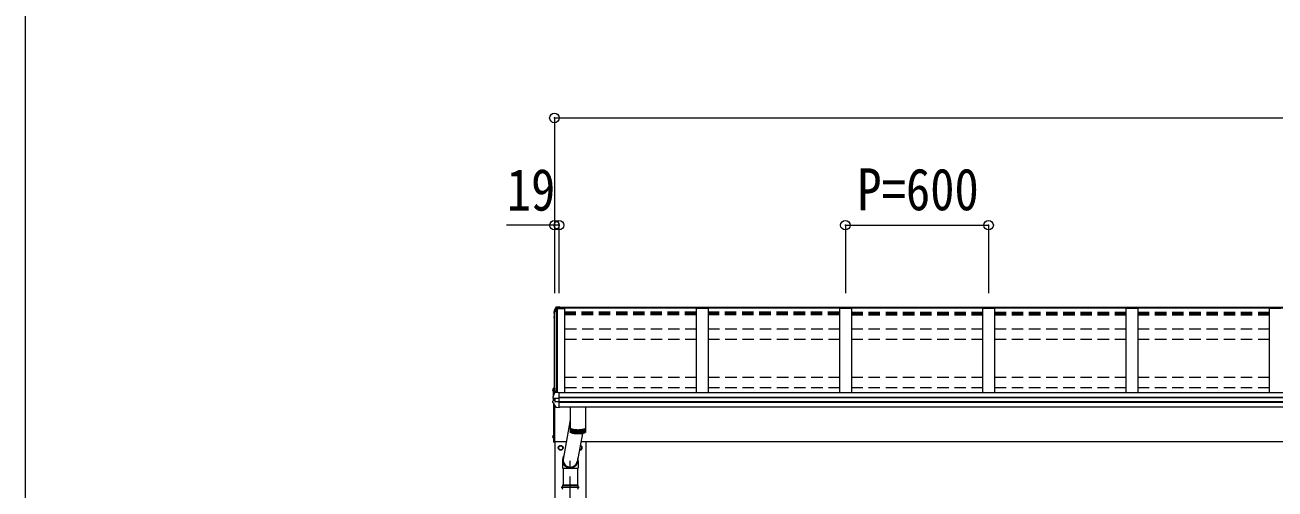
# Model space of a CAD drawing. Units: millimetres at full size; details may follow other scales. Extents: x -11243 to 11243, y -7760 to 7760.
# Drawn here: x -11243 to -6006, y -1813 to 133 of the extents above; entities that cross this region are included whole.
import ezdxf
from ezdxf.enums import TextEntityAlignment as Align

# ---------------------------------------------------------------- set-up
doc = ezdxf.new("R2010")
doc.units = ezdxf.units.MM
doc.header["$LTSCALE"] = 40
doc.header["$PDMODE"] = 32
doc.header["$PDSIZE"] = 40
doc.linetypes.add('CHAIN1', pattern=[8, 5, -1, 1, -1])
doc.linetypes.add('DASHED1', pattern=[1.8, 1.2, -0.6])
for name, color, linetype, lineweight in [('0-1_本体', 5, 'CHAIN1', 9), ('0-3_ELV2', 4, 'Continuous', 9), ('0-6_OTH_LINE', 6, 'Continuous', 9), ('0-9_OUTLINE', 7, 'Continuous', 9), ('F-0_240', 7, 'Continuous', 9)]:
    doc.layers.add(name, color=color, linetype=linetype, lineweight=lineweight)
doc.styles.add('ＭＳ ゴシック', font='')
doc.styles.get('ＭＳ ゴシック').set_extended_font_data('MS Gothic')

msp = doc.modelspace()

# ---------------------------------------------------------------- linework, layer by layer
at = {"layer": '0-1_本体'}
msp.add_line((-8958.55, -5161.28), (-8958.55, -1695.37), dxfattribs=at)
at = {"layer": '0-3_ELV2'}
for p, q in [((-9027.43, -1090.38), (-9027.43, -1094.43)), ((-9027.39, -1090.05), (-9027.4, -1090.11)), ((-9027.03, -1071.44), (-9027.03, -1075.46)), ((-9024.55, -1092.8), (-9026.38, -1093.16)), ((-9025.98, -1076.73), (-9024.55, -1077.01)), ((-9024.55, -1088.79), (-9025.69, -1088.93)), ((-9025.41, -1094.49), (-9024.55, -1094.33)), ((-9024.55, -1075.13), (-9025.12, -1075.02)), ((-9024.55, -1075.48), (-9025.12, -1075.37)), ((-9024.55, -1410.48), (-9024.55, -1072.77)), ((-9017.73, -1055.39), (-9016.53, -1055.33)), ((-9017.55, -1055.38), (-9017.55, -1409.36)), ((-9016.39, -1055.12), (-9016.75, -1052.64)), ((-9016.53, -1055.33), (-9016.75, -1053.84)), ((-9002.55, -1049.41), (-9016.71, -1050.18)), ((-9005.55, -1054.51), (-9016.39, -1055.12)), ((-9016.39, -1055.12), (-9016.39, -1055.54)), ((-9016.39, -1055.5), (-9005.55, -1055.5)), ((-9011.85, -1409.08), (-9011.85, -1055.5)), ((-1805.55, -1052.27), (-9005.55, -1052.27)), ((-9005.55, -1052.27), (-9005.55, -1055.5)), ((-9005.55, -1052.27), (-9002.55, -1052.27)), ((-1805.55, -1054.49), (-9005.55, -1054.49)), ((-9005.55, -1055.61), (-8980.55, -1055.61)), ((-9002.55, -1052.27), (-9002.55, -1049.41)), ((-8980.55, -1410.47), (-8980.55, -1055.61)), ((-8430.55, -1055.65), (-8430.55, -1410.47)), ((-8380.55, -1055.65), (-8430.55, -1055.65)), ((-8380.55, -1055.65), (-8380.55, -1410.47)), ((-7830.55, -1055.65), (-7830.55, -1410.47)), ((-7780.55, -1055.65), (-7830.55, -1055.65)), ((-7780.55, -1055.65), (-7780.55, -1410.47)), ((-7230.55, -1055.65), (-7230.55, -1410.47)), ((-7180.55, -1055.65), (-7230.55, -1055.65)), ((-7180.55, -1055.65), (-7180.55, -1410.47)), ((-6630.55, -1055.65), (-6630.55, -1410.47)), ((-6580.55, -1055.65), (-6630.55, -1055.65)), ((-6580.55, -1055.65), (-6580.55, -1410.47)), ((-6030.55, -1055.65), (-6030.55, -1410.47)), ((-5980.55, -1055.65), (-6030.55, -1055.65)), ((-9029.55, -1393.59), (-9030.53, -1393.77)), ((-9029.55, -1401.42), (-9030.53, -1401.25)), ((-9029.55, -1393.59), (-9029.55, -1401.42)), ((-9029.55, -1393.59), (-9029.05, -1393.68)), ((-9029.55, -1401.42), (-9029.05, -1401.33)), ((-9029.05, -1422.49), (-9029.05, -1390.32)), ((-9027.99, -1389.33), (-9025.05, -1389.51)), ((-9025.05, -1389.51), (-9025.05, -1411.77)), ((-9024.55, -1390.51), (-9024.55, -1410.48)), ((-9005.55, -1408.78), (-9005.55, -1472.26)), ((-1805.55, -1410.47), (-9005.55, -1410.47)), ((-9030.6, -1450.72), (-9030.6, -1444.19)), ((-9030.13, -1432.17), (-9030.13, -1425.66)), ((-9022.55, -1441.81), (-9029.79, -1443.22)), ((-9029.26, -1433.16), (-9029.33, -1433.15)), ((-9029.26, -1433.16), (-9029.25, -1433.16)), ((-9029.05, -1443.07), (-9029.05, -1433.19)), ((-9029.05, -1453.58), (-9029.05, -1615.69)), ((-9022, -1434.1), (-9028.38, -1433.3)), ((-9025.05, -1433.72), (-9025.05, -1442.3)), ((-9024.55, -1433.78), (-9024.55, -1442.2)), ((-9024.55, -1460.91), (-9024.55, -1615.51)), ((-9022.55, -1434.03), (-9022.55, -1447.82)), ((-9005.55, -1434.09), (-9020.35, -1434.19)), ((-9005.55, -1447.95), (-9020.35, -1447.75)), ((-1805.55, -1430), (-9005.55, -1430)), ((-1805.55, -1430.9), (-9005.55, -1430.9)), ((-1805.55, -1448.14), (-9005.55, -1448.14)), ((-1805.55, -1450.1), (-9005.55, -1450.1)), ((-9017.93, -1471.16), (-9017.92, -1471.18)), ((-9005.55, -1472.26), (-9017.14, -1471.63)), ((-1805.55, -1469.46), (-9005.55, -1469.46)), ((-9029.55, -1589.59), (-9030.53, -1589.77)), ((-9029.55, -1597.42), (-9030.53, -1597.25)), ((-9029.55, -1589.59), (-9029.55, -1597.42)), ((-9029.55, -1589.59), (-9029.05, -1589.68)), ((-9029.55, -1597.42), (-9029.05, -1597.33)), ((-8974.69, -1615.51), (-9024.55, -1615.51)), ((-9023.55, -1615.51), (-9023.55, -4965.51)), ((-3920.55, -1615.51), (-8913.73, -1615.51)), ((-8893.55, -1615.51), (-8893.55, -4965.51)), ((-9007.15, -1640.26), (-9007.05, -1640.26)), ((-9007.15, -1640.76), (-9007.05, -1640.76))]:
    msp.add_line(p, q, dxfattribs=at)
at = {"layer": '0-3_ELV2', "linetype": 'DASHED1'}
for p, q in [((-8430.55, -1071.05), (-8980.55, -1071.05)), ((-8430.55, -1077.42), (-8980.55, -1077.42)), ((-8430.55, -1079.41), (-8980.55, -1079.41)), ((-8430.55, -1083.18), (-8980.55, -1083.18)), ((-7830.55, -1071.05), (-8380.55, -1071.05)), ((-7830.55, -1077.42), (-8380.55, -1077.42)), ((-7830.55, -1079.41), (-8380.55, -1079.41)), ((-7830.55, -1083.18), (-8380.55, -1083.18)), ((-7780.55, -1071.05), (-7230.55, -1071.05)), ((-7780.55, -1077.42), (-7230.55, -1077.42)), ((-7780.55, -1079.41), (-7230.55, -1079.41)), ((-7780.55, -1083.18), (-7230.55, -1083.18)), ((-7180.55, -1071.05), (-6630.55, -1071.05)), ((-7180.55, -1077.42), (-6630.55, -1077.42)), ((-7180.55, -1079.41), (-6630.55, -1079.41)), ((-7180.55, -1083.18), (-6630.55, -1083.18)), ((-6580.55, -1071.05), (-6030.55, -1071.05)), ((-6580.55, -1077.42), (-6030.55, -1077.42)), ((-6580.55, -1079.41), (-6030.55, -1079.41)), ((-6580.55, -1083.18), (-6030.55, -1083.18)), ((-8980.55, -1141.66), (-8430.55, -1141.66)), ((-8380.55, -1141.66), (-7830.55, -1141.66)), ((-7780.55, -1141.66), (-7230.55, -1141.66)), ((-7180.55, -1141.66), (-6630.55, -1141.66)), ((-6580.55, -1141.66), (-6030.55, -1141.66)), ((-8980.55, -1184.17), (-8430.55, -1184.17)), ((-8380.55, -1184.17), (-7830.55, -1184.17)), ((-7780.55, -1184.17), (-7230.55, -1184.17)), ((-7180.55, -1184.17), (-6630.55, -1184.17)), ((-6580.55, -1184.17), (-6030.55, -1184.17)), ((-8980.55, -1344.44), (-8430.55, -1344.44)), ((-8380.55, -1344.44), (-7830.55, -1344.44)), ((-7780.55, -1344.44), (-7230.55, -1344.44)), ((-7180.55, -1344.44), (-6630.55, -1344.44)), ((-6580.55, -1344.44), (-6030.55, -1344.44)), ((-9031.63, -1395.21), (-9029.32, -1396.36)), ((-9031.63, -1399.81), (-9029.32, -1398.65)), ((-9029.32, -1396.36), (-9028.71, -1397.51)), ((-9029.32, -1398.65), (-9028.71, -1397.51)), ((-8980.55, -1386.96), (-8430.55, -1386.96)), ((-8380.55, -1386.96), (-7830.55, -1386.96)), ((-7780.55, -1386.96), (-7230.55, -1386.96)), ((-7180.55, -1386.96), (-6630.55, -1386.96)), ((-6580.55, -1386.96), (-6030.55, -1386.96)), ((-9031.63, -1591.21), (-9029.32, -1592.36)), ((-9031.63, -1595.81), (-9029.32, -1594.65)), ((-9029.32, -1592.36), (-9028.71, -1593.51)), ((-9029.32, -1594.65), (-9028.71, -1593.51))]:
    msp.add_line(p, q, dxfattribs=at)
at = {"layer": '0-3_ELV2'}
for points in [[(-9027.4, -1090.07), (-9027.42, -1090.24), (-9027.43, -1090.38)], [(-9027.26, -1095.07), (-9025.79, -1097.62), (-9024.55, -1099.74)], [(-9027.02, -1071.28), (-9027.03, -1071.39), (-9027.03, -1071.44)], [(-9019.36, -1051.39), (-9023.6, -1062), (-9026.95, -1070.95), (-9027.02, -1071.22), (-9027.02, -1071.28)], [(-9019.36, -1054.96), (-9020.36, -1057.45), (-9021.34, -1059.95), (-9022.31, -1062.45), (-9023.27, -1064.95), (-9024.21, -1067.46), (-9025.14, -1069.98), (-9026.05, -1072.5), (-9026.95, -1075.03)], [(-9002.55, -1051.84), (-9016.75, -1052.64), (-9016.75, -1053.84), (-9017.87, -1053.9)], [(-9016.45, -1055.54), (-9016.53, -1054.98), (-9016.53, -1055.33)], [(-9022.19, -1404.53), (-9023.23, -1407.11), (-9024.25, -1409.69), (-9025.26, -1412.29), (-9026.25, -1414.89), (-9027.23, -1417.49), (-9028.19, -1420.1), (-9029.14, -1422.71), (-9030.07, -1425.33)], [(-9005.55, -1408.78), (-9019.55, -1409.46), (-9019.55, -1403.81), (-9021.32, -1403.9)], [(-9030.07, -1425.33), (-9030.12, -1425.54), (-9030.13, -1425.66)], [(-9026.78, -1433.39), (-9028.02, -1433.34), (-9029.25, -1433.16)], [(-9025.05, -1460.11), (-9025.05, -1616.51), (-9027.99, -1616.68)], [(-9025.05, -1460.11), (-9025.05, -1615.51), (-9024.55, -1615.51)], [(-9022, -1434.1), (-9021.75, -1434.12), (-9021.61, -1434.14)], [(-8916.66, -1631.79), (-8910.05, -1635.6), (-8910.05, -1645.41), (-8918.55, -1650.32), (-8919.85, -1649.57)]]:
    msp.add_lwpolyline(points, dxfattribs=at)
msp.add_lwpolyline([(-8998.55, -1630.69), (-8990.05, -1635.6), (-8990.05, -1645.41), (-8998.55, -1650.32), (-9007.05, -1645.41), (-9007.05, -1635.6)], close=True, dxfattribs=at)
for radius in [10, 8.5]:
    msp.add_circle((-8998.55, -1640.51), radius, dxfattribs=at)
for centre, radius, start, end in [((-9026.13, -1094.43), 1.3, 100.8784, 209.72862), ((-9026.13, -1090.34), 1.3, 99.76805, 169.97457), ((-9025.73, -1075.46), 1.3, 160.55137, 259.11062), ((-9025.68, -1091.26), 2.32, 92.65141, 119.69627), ((-9025.35, -1094.79), 0.299, 100.87832, 209.80871), ((-8592.79, -846.18), 499.04, 209.85327, 210.09589), ((-8592.79, -846.52), 499.04, 209.85327, 210.09589), ((-9025.06, -1075.08), 0.299, 160.48478, 259.11069), ((-8555.62, -1241.95), 498.52, 158.04646, 160.43093), ((-9025.06, -1074.73), 0.3, 212.93591, 259.04607), ((-9017.78, -1055.6), 1.7, 92.9577, 157.99775), ((-9017.13, -1052.77), 2.62, 80.76, 148.16555), ((-9017.71, -1055.69), 0.3, 92.95769, 158.00506), ((-9025.55, -1397.51), 6.5, 149.36409, 210.63591), ((-9030.37, -1394.65), 0.9, 100, 149.36409), ((-9030.37, -1400.36), 0.9, 210.63591, 260), ((-9028.05, -1390.32), 1, 86.5, 180), ((-9021.27, -1404.9), 1, 92.95955, 157.94622), ((-9029.6, -1444.2), 0.998, 100.914, 179.94879), ((-9029.6, -1450.72), 1, 180, 210.67851), ((-8635.65, -1217.02), 459.05, 210.67556, 213.61643), ((-9029.13, -1432.17), 1, 180, 258.54639), ((-9022.9, -1431.47), 16.37, 271.41275, 274.51688), ((-9017.09, -1470.63), 1, 213.61937, 266.89265), ((-9025.55, -1593.51), 6.5, 149.36409, 210.63591), ((-9030.37, -1590.65), 0.9, 100, 149.36409), ((-9030.37, -1596.36), 0.9, 210.63591, 260), ((-9028.05, -1615.69), 1, 180, 273.5), ((-8998.55, -1640.51), 8.6, 171.25399, 178.33419), ((-8998.55, -1640.51), 8.6, 181.66581, 188.74601), ((-8998.55, -1640.51), 8.6, 111.25399, 128.74601), ((-8998.55, -1640.51), 8.6, 231.25399, 248.74601), ((-8998.55, -1640.51), 8.6, 51.25399, 68.74601), ((-8998.55, -1640.51), 8.6, 291.25399, 308.74601), ((-8998.55, -1640.51), 8.6, 351.25399, 8.74601), ((-8918.55, -1640.51), 10, 261.70038, 77.9371), ((-8918.55, -1640.51), 8.5, 262.03259, 77.60489), ((-8918.55, -1640.51), 8.6, 51.25399, 68.74601), ((-8918.55, -1640.51), 8.6, 291.25399, 308.74601), ((-8918.55, -1640.51), 8.6, 351.25399, 8.74601)]:
    msp.add_arc(centre, radius, start, end, dxfattribs=at)
for centre, major_axis, ratio, start_param, end_param in [((-9021.55, -1447.63), (1, 0.195), 0.067217, 3.1284981, 3.4826308), ((-9021.71, -1426.58), (-9.96, 2.12), 0.734427, 1.7356015, 1.8609052), ((-9021.71, -1455.35), (9.97, 1.96), 0.736539, 1.29146, 1.4167637)]:
    msp.add_ellipse(centre, major_axis=major_axis, ratio=ratio, start_param=start_param, end_param=end_param, dxfattribs=at)
at = {"layer": '0-6_OTH_LINE'}
for p, q in [((-9024.55, -256.81), (-9024.55, -992.27)), ((-9024.55, -256.81), (-1786.55, -256.81)), ((-9024.55, -706.81), (-9224.77, -706.81)), ((-9024.55, -706.81), (-9024.55, -992.27)), ((-9005.55, -706.81), (-9024.55, -706.81)), ((-9005.55, -706.81), (-9005.55, -992.27)), ((-7805.55, -706.81), (-7805.55, -992.27)), ((-7805.55, -706.81), (-7205.55, -706.81)), ((-7205.55, -706.81), (-7205.55, -992.27))]:
    msp.add_line(p, q, dxfattribs=at)
for p in [(-9024.55, -256.81), (-9024.55, -706.81), (-9005.55, -706.81), (-7805.55, -706.81), (-7205.55, -706.81)]:
    msp.add_point(p, dxfattribs=at)
at = {"layer": '0-9_OUTLINE'}
for p, q in [((-8958.05, -1469.46), (-8958.05, -1573.99)), ((-8894.05, -1469.46), (-8894.05, -1573.99)), ((-8958.05, -1522.87), (-8988.08, -1690.07)), ((-8956.7, -1560.91), (-8956.7, -1576.37)), ((-8955.17, -1561.96), (-8955.17, -1577.42)), ((-8953.08, -1562.97), (-8953.08, -1578.42)), ((-8950.45, -1563.89), (-8950.45, -1579.34)), ((-8947.35, -1564.71), (-8947.35, -1580.17)), ((-8943.83, -1565.41), (-8943.83, -1580.87)), ((-8939.97, -1565.99), (-8939.97, -1581.44)), ((-8935.83, -1566.42), (-8935.83, -1581.87)), ((-8931.5, -1566.69), (-8931.5, -1582.14)), ((-8927.06, -1566.81), (-8927.06, -1582.26)), ((-8922.6, -1566.76), (-8922.6, -1582.22)), ((-8918.2, -1566.56), (-8918.2, -1582.01)), ((-8913.95, -1566.2), (-8913.95, -1581.65)), ((-8909.94, -1565.69), (-8909.94, -1581.14)), ((-8906.24, -1580.49), (-8906.24, -1565.03)), ((-8902.92, -1579.71), (-8902.92, -1564.26)), ((-8900.05, -1563.36), (-8900.05, -1578.81)), ((-8897.69, -1577.82), (-8897.69, -1562.36)), ((-8895.87, -1561.27), (-8895.87, -1576.73)), ((-8894.64, -1575.54), (-8894.64, -1560.09)), ((-8907.49, -1580.73), (-8929.03, -1700.68)), ((-8991.16, -1695.28), (-8991.16, -1726.45)), ((-8991.16, -1726.45), (-8925.17, -1726.45)), ((-8988.55, -1726.45), (-8988.55, -1797.45)), ((-8928.55, -1726.45), (-8928.55, -1797.45)), ((-8925.17, -1694.86), (-8925.17, -1726.45)), ((-8920.55, -1806.45), (-8996.55, -1806.45)), ((-8925.95, -1799.45), (-8991.16, -1799.45)), ((-8926.55, -1797.45), (-8990.55, -1797.45)), ((-8990.55, -1797.45), (-8990.55, -1799.45)), ((-8926.55, -1797.45), (-8926.55, -1799.45))]:
    msp.add_line(p, q, dxfattribs=at)
for points in [[(-8926.05, -1565.85), (-8928.21, -1565.83), (-8930.37, -1565.77), (-8932.5, -1565.68), (-8934.6, -1565.55), (-8936.66, -1565.38), (-8938.67, -1565.18), (-8940.63, -1564.94), (-8942.52, -1564.67), (-8944.33, -1564.37), (-8946.07, -1564.03), (-8947.71, -1563.67), (-8949.25, -1563.27), (-8950.68, -1562.86), (-8952.01, -1562.41), (-8953.21, -1561.95), (-8954.29, -1561.46), (-8955.24, -1560.96), (-8956.06, -1560.44), (-8956.74, -1559.91), (-8957.29, -1559.37), (-8957.69, -1558.82), (-8957.94, -1558.27), (-8958.05, -1557.71), (-8958.05, -1557.57)], [(-8926.05, -1566.82), (-8928.21, -1566.8), (-8930.37, -1566.74), (-8932.5, -1566.65), (-8934.6, -1566.52), (-8936.66, -1566.35), (-8938.67, -1566.14), (-8940.63, -1565.91), (-8942.52, -1565.64), (-8944.33, -1565.33), (-8946.07, -1565), (-8947.71, -1564.63), (-8949.25, -1564.24), (-8950.68, -1563.82), (-8952.01, -1563.38), (-8953.21, -1562.91), (-8954.29, -1562.43), (-8955.24, -1561.93), (-8956.06, -1561.41), (-8956.74, -1560.88), (-8957.29, -1560.34), (-8957.69, -1559.79), (-8957.94, -1559.23), (-8958.05, -1558.67), (-8958.01, -1558.11), (-8958, -1558.05)], [(-8926.05, -1566.56), (-8928.17, -1566.54), (-8930.28, -1566.48), (-8932.36, -1566.39), (-8934.42, -1566.26), (-8936.44, -1566.09), (-8938.4, -1565.89), (-8940.32, -1565.66), (-8942.16, -1565.39), (-8943.93, -1565.09), (-8945.62, -1564.76), (-8947.21, -1564.4), (-8948.71, -1564.01), (-8950.1, -1563.6), (-8951.38, -1563.16), (-8952.54, -1562.7), (-8953.58, -1562.22), (-8954.49, -1561.73), (-8955.26, -1561.22), (-8955.9, -1560.7), (-8956.35, -1560.24)], [(-8894.05, -1557.57), (-8894.06, -1557.71), (-8894.17, -1558.27), (-8894.42, -1558.82), (-8894.82, -1559.37), (-8895.36, -1559.91), (-8896.05, -1560.44), (-8896.87, -1560.96), (-8897.82, -1561.46), (-8898.9, -1561.95), (-8900.1, -1562.41), (-8901.43, -1562.86), (-8902.86, -1563.27), (-8904.4, -1563.67), (-8906.04, -1564.03), (-8907.77, -1564.37), (-8909.59, -1564.67), (-8911.48, -1564.94), (-8913.44, -1565.18), (-8915.45, -1565.38), (-8917.51, -1565.55), (-8919.61, -1565.68), (-8921.74, -1565.77), (-8923.89, -1565.83), (-8926.05, -1565.85)], [(-8894.11, -1558.05), (-8894.1, -1558.11), (-8894.06, -1558.67), (-8894.17, -1559.23), (-8894.42, -1559.79), (-8894.82, -1560.34), (-8895.36, -1560.88), (-8896.05, -1561.41), (-8896.87, -1561.93), (-8897.82, -1562.43), (-8898.9, -1562.91), (-8900.1, -1563.38), (-8901.43, -1563.82), (-8902.86, -1564.24), (-8904.4, -1564.63), (-8906.04, -1565), (-8907.77, -1565.33), (-8909.59, -1565.64), (-8911.48, -1565.91), (-8913.44, -1566.14), (-8915.45, -1566.35), (-8917.51, -1566.52), (-8919.61, -1566.65), (-8921.74, -1566.74), (-8923.89, -1566.8), (-8926.05, -1566.82)], [(-8895.76, -1560.24), (-8896.2, -1560.7), (-8896.84, -1561.22), (-8897.62, -1561.73), (-8898.53, -1562.22), (-8899.57, -1562.7), (-8900.73, -1563.16), (-8902.01, -1563.6), (-8903.4, -1564.01), (-8904.9, -1564.4), (-8906.49, -1564.76), (-8908.18, -1565.09), (-8909.95, -1565.39), (-8911.79, -1565.66), (-8913.7, -1565.89), (-8915.67, -1566.09), (-8917.69, -1566.26), (-8919.75, -1566.39), (-8921.83, -1566.48), (-8923.94, -1566.54), (-8926.05, -1566.56)], [(-8926.05, -1582.27), (-8928.21, -1582.25), (-8930.37, -1582.19), (-8932.5, -1582.1), (-8934.6, -1581.97), (-8936.66, -1581.8), (-8938.67, -1581.6), (-8940.63, -1581.36), (-8942.52, -1581.09), (-8944.33, -1580.79), (-8946.07, -1580.45), (-8947.71, -1580.09), (-8949.25, -1579.69), (-8950.68, -1579.28), (-8952.01, -1578.83), (-8953.21, -1578.37), (-8954.29, -1577.88), (-8955.24, -1577.38), (-8956.06, -1576.86), (-8956.74, -1576.33), (-8957.29, -1575.79), (-8957.69, -1575.24), (-8957.94, -1574.69), (-8958.05, -1574.13), (-8958.05, -1573.99)], [(-8894.05, -1573.99), (-8894.06, -1574.13), (-8894.17, -1574.69), (-8894.42, -1575.24), (-8894.82, -1575.79), (-8895.36, -1576.33), (-8896.05, -1576.86), (-8896.87, -1577.38), (-8897.82, -1577.88), (-8898.9, -1578.37), (-8900.1, -1578.83), (-8901.43, -1579.28), (-8902.86, -1579.69), (-8904.4, -1580.09), (-8906.04, -1580.45), (-8907.77, -1580.79), (-8909.59, -1581.09), (-8911.48, -1581.36), (-8913.44, -1581.6), (-8915.45, -1581.8), (-8917.51, -1581.97), (-8919.61, -1582.1), (-8921.74, -1582.19), (-8923.89, -1582.25), (-8926.05, -1582.27)]]:
    msp.add_lwpolyline(points, dxfattribs=at)
for centre, start, end in [((-8964.3, -1806.45), 165.38917, 180), ((-8964.3, -1806.45), 180, 194.61083), ((-8952.8, -1806.45), 345.38921, 14.61081)]:
    msp.add_arc(centre, 27.75, start, end, dxfattribs=at)
for centre, major_axis, ratio, start_param, end_param in [((-8958.17, -1691.77), (33, -3.09), 0.972144, 2.6034367, 6.6213062), ((-8958.23, -1691.76), (29.65, -2.78), 0.991517, 3.1388818, 6.2831853)]:
    msp.add_ellipse(centre, major_axis=major_axis, ratio=ratio, start_param=start_param, end_param=end_param, dxfattribs=at)
at = {"layer": 'F-0_240', "color": 5}
msp.add_line((-11242.74, 7760), (-11242.74, -7760), dxfattribs=at)

# ---------------------------------------------------------------- texts
at = {"layer": '0-6_OTH_LINE', "color": 7, "style": 'ＭＳ ゴシック', "width": 0.85}
for s, p in [('P=600', (-7755.55, -696.81)), ('19', (-9224.45, -698.39))]:
    msp.add_text(s, height=176, dxfattribs=at).set_placement(p, align=Align.BOTTOM_LEFT)

doc.saveas('drawing.dxf')
